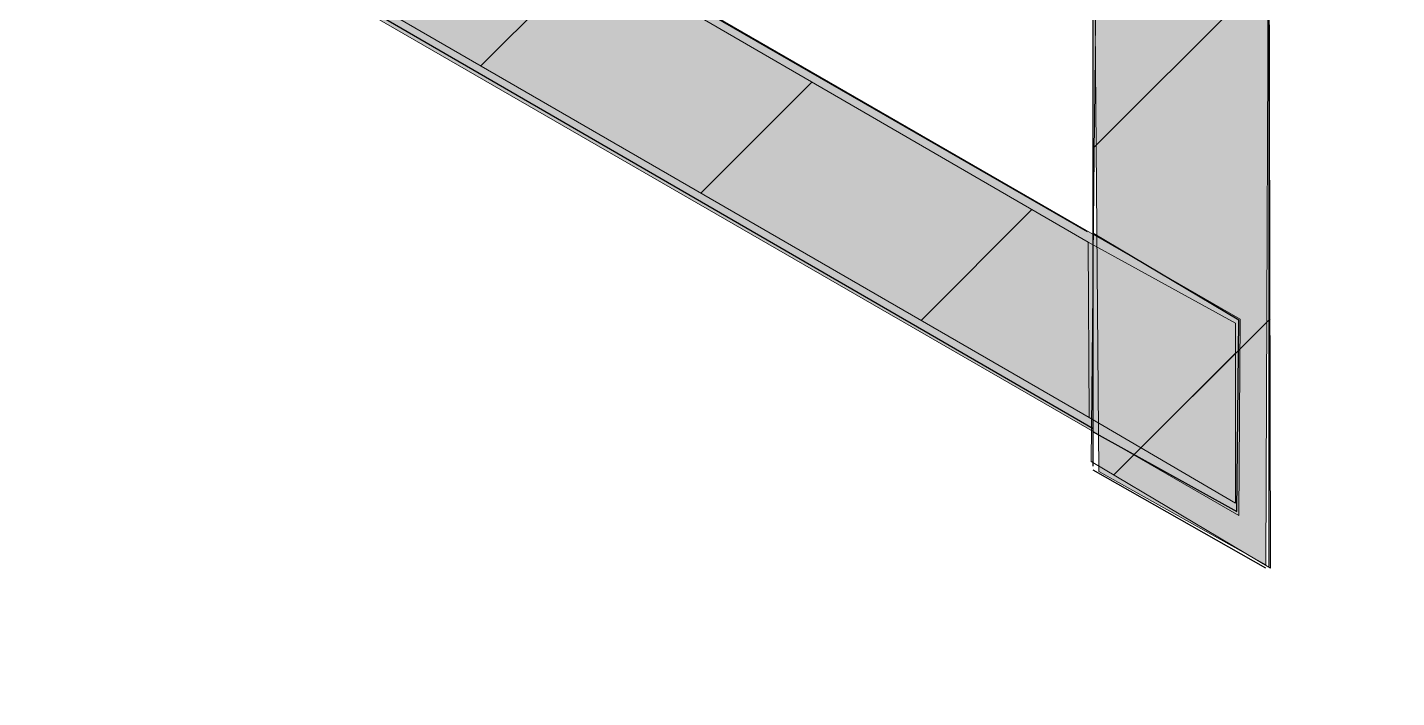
# Model space of a CAD drawing. Extents: x -1392 to 5791, y -3809 to 1722.
# Drawn here: x 5030.5 to 5086.2, y -2104.4 to -2077.1 of the extents above; entities that cross this region are included whole.
import ezdxf

# ---------------------------------------------------------------- set-up
doc = ezdxf.new("R2010")
doc.units = 0
doc.header["$MEASUREMENT"] = 0
for name, color, linetype, lineweight in [('.ATI-HATCH', 7, 'Continuous', 0), ('G-ANNO-TTLB', 7, 'Continuous', 0), ('Layer 12', 7, 'Continuous', 0), ('TYVEK', 7, 'Continuous', 0), ('WALL SCRATCH', 7, 'Continuous', 0)]:
    doc.layers.add(name, color=color, linetype=linetype, lineweight=lineweight)
pattern_1 = [(45, (0, 0), (-7.071067, 7.071069), [])]

msp = doc.modelspace()

# ---------------------------------------------------------------- hatches: boundary and pattern name
at = {"layer": '.ATI-HATCH', "true_color": 0x808080, "transparency": 33554483}
msp.add_hatch(color=8, dxfattribs=at).paths.add_polyline_path([(5079.781, -2097.022), (5079.831, -2089.032), (4905.635, -1988.517), (4905.494, -1996.506)])
h = msp.add_hatch(color=8, dxfattribs=at)
h.dxf.hatch_style = 2
h.paths.add_polyline_path([(5080.885, -2099.023), (5074.076, -2095.222), (5073.818, -2063.889), (5081.006, -2068.129)])
at = {"layer": 'G-ANNO-TTLB', "true_color": 0xff00ff, "transparency": 33554687}
h = msp.add_hatch(color=6, dxfattribs=at)
edge = h.paths.add_edge_path()
edge.add_spline(control_points=[(5472, -3692.604), (5472, -3692.604), (2542.482, -3692.604), (2542.482, -3692.604), (2542.482, -3692.604), (2542.482, -1235.604), (2542.482, -1235.604), (2542.482, -1235.604), (5472, -1235.604), (5472, -1235.604), (5472, -1235.604), (5472, -3692.604), (5472, -3692.604)], knot_values=[0, 0, 0, 0, 1, 1, 1, 2, 2, 2, 3, 3, 3, 4, 4, 4, 4], degree=3, periodic=0)
edge = h.paths.add_edge_path()
edge.add_spline(control_points=[(2551.482, -1244.604), (2551.482, -1244.604), (2551.482, -3683.604), (2551.482, -3683.604), (2551.482, -3683.604), (5463, -3683.604), (5463, -3683.604), (5463, -3683.604), (5463, -1244.604), (5463, -1244.604), (5463, -1244.604), (2551.482, -1244.604), (2551.482, -1244.604)], knot_values=[0, 0, 0, 0, 1, 1, 1, 2, 2, 2, 3, 3, 3, 4, 4, 4, 4], degree=3, periodic=0)
edge.add_line((2551.482, -1244.604), (2551.482, -1244.604))
at = {"layer": 'Layer 12', "true_color": 0x000000, "transparency": 33554687}
h = msp.add_hatch(dxfattribs=at)
h.set_pattern_fill('_U', color=18, scale=10, angle=45, style=2, pattern_type=0)
h.set_pattern_definition(pattern_1)
h.paths.add_polyline_path([(4910.316, -1998.627), (4910.324, -1991.252), (5073.652, -2085.898), (5073.688, -2093.032)])
h = msp.add_hatch(dxfattribs=at)
h.set_pattern_fill('_U', color=18, scale=10, angle=45, style=2, pattern_type=0)
h.set_pattern_definition(pattern_1)
h.paths.add_polyline_path([(5081.076, -2099.168), (5073.773, -2094.82), (5074.011, -2069.854), (5081.017, -2073.861)])
at = {"layer": 'Layer 12', "true_color": 0x000000, "transparency": 33554483}
h = msp.add_hatch(dxfattribs=at)
h.set_pattern_fill('_U', color=18, scale=10, angle=45, style=2, pattern_type=0)
h.set_pattern_definition(pattern_1)
h.paths.add_polyline_path([(5079.641, -2096.518), (5079.648, -2089.195), (5073.652, -2085.898), (5073.688, -2093.032)])

# ---------------------------------------------------------------- linework, layer by layer
at = {"layer": '.ATI-HATCH'}
for points in [[(5079.781, -2097.022), (5079.831, -2089.032), (4905.635, -1988.517), (4905.494, -1996.506)], [(5080.885, -2099.023), (5074.076, -2095.222), (5073.818, -2063.889), (5081.006, -2068.129)]]:
    msp.add_lwpolyline(points, close=True, dxfattribs=at)
at = {"layer": 'G-ANNO-TTLB'}
for points in [[(5472, -3692.604), (5472, -3692.604), (2542.482, -3692.604), (2542.482, -3692.604), (2542.482, -3692.604), (2542.482, -1235.604), (2542.482, -1235.604), (2542.482, -1235.604), (5472, -1235.604), (5472, -1235.604), (5472, -1235.604), (5472, -3692.604), (5472, -3692.604)], [(2551.482, -1244.604), (2551.482, -1244.604), (2551.482, -3683.604), (2551.482, -3683.604), (2551.482, -3683.604), (5463, -3683.604), (5463, -3683.604), (5463, -3683.604), (5463, -1244.604), (5463, -1244.604), (5463, -1244.604), (2551.482, -1244.604), (2551.482, -1244.604)]]:
    msp.add_open_spline(points, degree=3, knots=[0, 0, 0, 0, 1, 1, 1, 2, 2, 2, 3, 3, 3, 4, 4, 4, 4], dxfattribs=at)
at = {"layer": 'Layer 12'}
for points in [[(4910.316, -1998.627), (4910.324, -1991.252), (5073.652, -2085.898), (5073.688, -2093.032)], [(5081.076, -2099.168), (5073.773, -2094.82), (5074.011, -2069.854), (5081.017, -2073.861)], [(5079.641, -2096.518), (5079.648, -2089.195), (5073.652, -2085.898), (5073.688, -2093.032)]]:
    msp.add_lwpolyline(points, close=True, dxfattribs=at)
at = {"layer": 'TYVEK', "color": 18, "lineweight": 25, "true_color": 0x000000}
for p, q in [((4910.187, -1991.29), (5073.61, -2085.458)), ((5073.846, -2093.486), (4910.187, -1998.774)), ((5073.846, -2095.012), (5073.846, -2069.677)), ((5081.017, -2099.098), (5081.017, -2073.861)), ((5080.887, -2099.165), (5073.846, -2095.174))]:
    msp.add_line(p, q, dxfattribs=at)
msp.add_lwpolyline([(5073.846, -2093.612), (5079.697, -2096.862), (5079.788, -2089.07), (5073.846, -2085.538)], dxfattribs=at)
at = {"layer": 'WALL SCRATCH', "color": 18, "lineweight": 25, "true_color": 0x000000}
for points in [[(5077.879, -2082.885)], [(5078.187, -2083.044)]]:
    msp.add_lwpolyline(points, dxfattribs=at)

doc.saveas('drawing.dxf')
